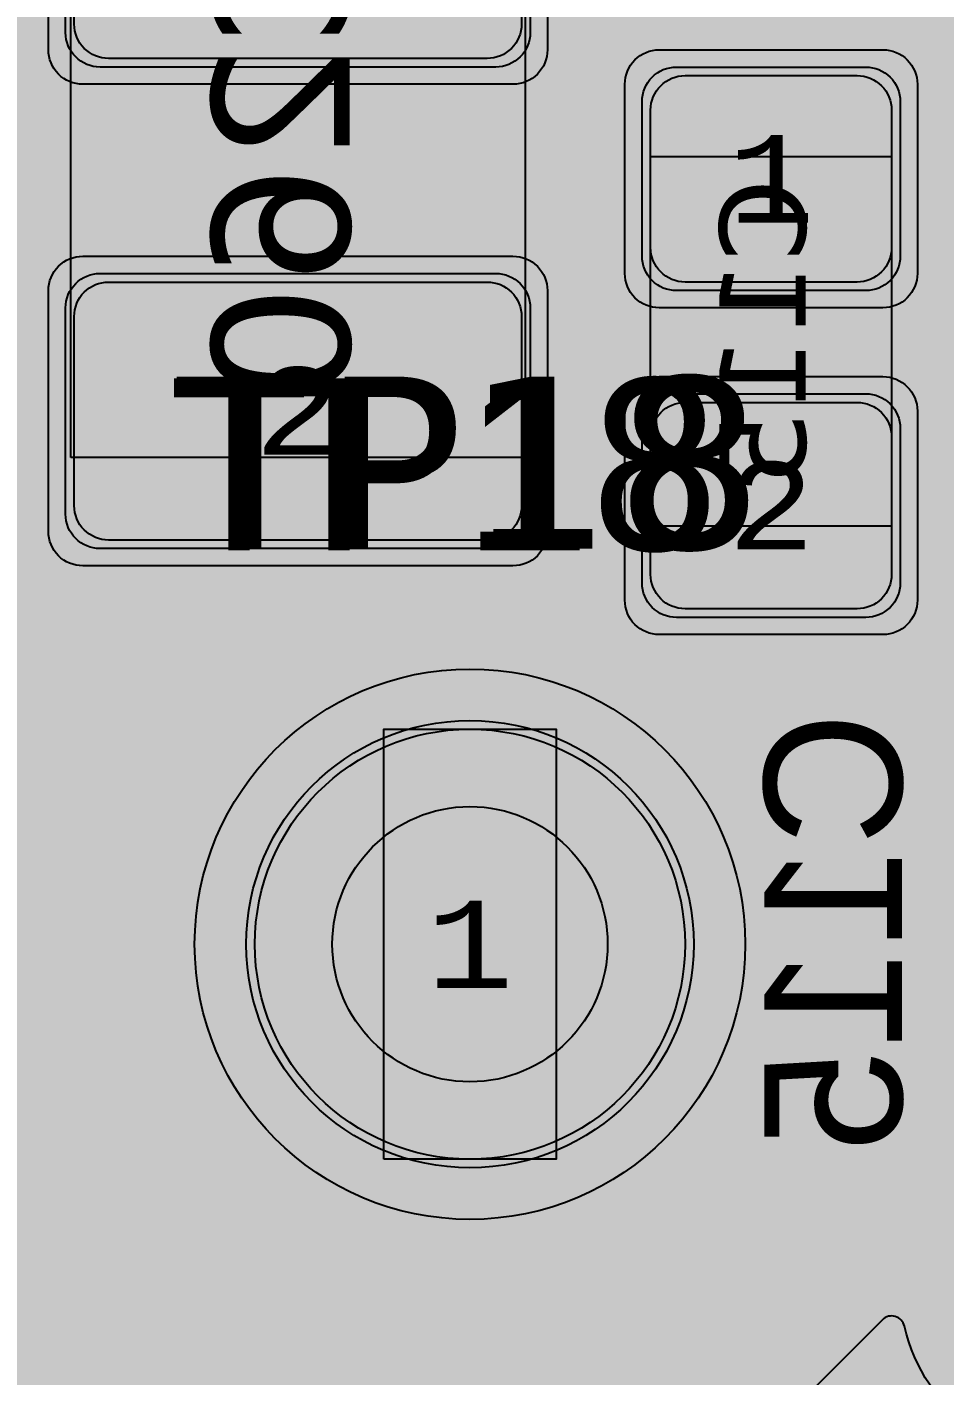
# Model space of a CAD drawing. Extents: x -28 to 199, y -61 to 255.
# Drawn here: x 74.68 to 80, y 230.25 to 238.08 of the extents above; entities that cross this region are included whole.
import ezdxf
from ezdxf.enums import TextEntityAlignment as Align

# ---------------------------------------------------------------- set-up
doc = ezdxf.new("R2010")
doc.units = 0
doc.header["$MEASUREMENT"] = 0
for name, color, linetype in [('ASSEMBLY_OUTLINES_BTM', 191, 'CONTINUOUS'), ('ASSEMBLY_OUTLINES_TOP', 102, 'CONTINUOUS'), ('ASSEMBLY_PART_NUMBERS_BTM', 191, 'CONTINUOUS'), ('ASSEMBLY_PART_NUMBERS_TOP', 102, 'CONTINUOUS'), ('ASSEMBLY_REF_DES_BTM', 191, 'CONTINUOUS'), ('ASSEMBLY_REF_DES_TOP', 102, 'CONTINUOUS'), ('DRILL_DRAWING', 21, 'CONTINUOUS'), ('GENERATED_SILKSCREEN_BTM', 255, 'CONTINUOUS'), ('GENERATED_SILKSCREEN_TOP', 140, 'CONTINUOUS'), ('PART_HOLES_LAYER_2', 30, 'CONTINUOUS'), ('PART_HOLES_LAYER_3', 30, 'CONTINUOUS'), ('PART_HOLES_LAYER_BOTTOM', 30, 'CONTINUOUS'), ('PART_HOLES_LAYER_TOP', 30, 'CONTINUOUS'), ('PART_PADS_LAYER_2', 230, 'CONTINUOUS'), ('PART_PADS_LAYER_3', 81, 'CONTINUOUS'), ('PART_PADS_LAYER_BOTTOM', 10, 'CONTINUOUS'), ('PART_PADS_LAYER_TOP', 150, 'CONTINUOUS'), ('PART_PADS_SMD_BTM', 10, 'CONTINUOUS'), ('PIN_NUMBERS_BTM', 8, 'CONTINUOUS'), ('PIN_NUMBERS_TOP', 8, 'CONTINUOUS'), ('PLACEMENT_OUTLINES_BTM', 222, 'CONTINUOUS'), ('PLACEMENT_OUTLINES_TOP', 130, 'CONTINUOUS'), ('PLANE_DATA_LAYER_TOP', 150, 'CONTINUOUS'), ('PLANE_SHAPES_LAYER_2', 230, 'CONTINUOUS'), ('PLANE_SHAPES_LAYER_3', 81, 'CONTINUOUS'), ('PLANE_SHAPES_LAYER_TOP', 150, 'CONTINUOUS'), ('SILKSCREEN_OUTLINES_BTM', 211, 'CONTINUOUS'), ('SILKSCREEN_OUTLINES_TOP', 150, 'CONTINUOUS'), ('SILKSCREEN_REF_DES_BTM', 211, 'CONTINUOUS'), ('SILKSCREEN_REF_DES_TOP', 150, 'CONTINUOUS'), ('SOLDERMASK_PADS_BTM', 12, 'CONTINUOUS'), ('SOLDERMASK_PADS_TOP', 180, 'CONTINUOUS'), ('SOLDERPASTE_PADS_BTM', 12, 'CONTINUOUS'), ('TRACES_LAYER_BOTTOM', 10, 'CONTINUOUS'), ('TRACES_LAYER_TOP', 150, 'CONTINUOUS')]:
    doc.layers.add(name, color=color, linetype=linetype)
doc.styles.add('COURIER_NEW', font='COUR.TTF')
doc.styles.add('VERDANA', font='verdana.TTF')
doc.styles.add('VERIBEST_GERBER_0', font='txt')

msp = doc.modelspace()

# ---------------------------------------------------------------- hatches: boundary and pattern name
at = {"layer": 'PART_HOLES_LAYER_2'}
h = msp.add_hatch(color=256, dxfattribs=at)
edge = h.paths.add_edge_path()
edge.add_arc((77.25, 232.75), 0.8, 0, 360)
at = {"layer": 'PART_HOLES_LAYER_3'}
h = msp.add_hatch(color=256, dxfattribs=at)
edge = h.paths.add_edge_path()
edge.add_arc((77.25, 232.75), 0.8, 0, 360)
at = {"layer": 'PART_HOLES_LAYER_BOTTOM'}
h = msp.add_hatch(color=256, dxfattribs=at)
edge = h.paths.add_edge_path()
edge.add_arc((77.25, 232.75), 0.8, 0, 360)
at = {"layer": 'PART_HOLES_LAYER_TOP'}
h = msp.add_hatch(color=256, dxfattribs=at)
edge = h.paths.add_edge_path()
edge.add_arc((77.25, 232.75), 0.8, 0, 360)
at = {"layer": 'PLANE_DATA_LAYER_TOP'}
h = msp.add_hatch(color=256, dxfattribs=at)
h.paths.add_polyline_path([(80, 232.365844, -0.1989099556854013), (79.977682, 232.311963), (76.210945, 228.545226, -0.1989133663345171), (76.157063, 228.522908), (59.914305, 228.522908, -0.198913366334503), (59.860423, 228.545226), (59.320177, 229.085472, 0.1989122151386104), (58.966624, 229.231919), (50.250273, 229.231919, 0.0837973501695308), (50.086168, 229.204221, -0.0837986131993937), (50.061158, 229.2), (49.753893, 229.2, -0.1385740107174436), (49.714013, 229.211269, 1.0804036103222296), (49.168413, 228.146495, -0.8191892513054791), (49.139002, 228), (48.689638, 228, -0.1756631756824748), (48.640808, 228.017701, 0.3625092994040223), (47.359192, 228.017701, -0.1756631756824748), (47.310362, 228), (47.000008, 228, 0.414213562373095), (47, 227.999992), (47, 225.568799, -0.1989099556854013), (46.977682, 225.514918), (45.792168, 224.329403, 0.1989122151386141), (45.645721, 223.97585), (45.645721, 222.741241, -0.7495331930101992), (45.505318, 222.700199, 3.4209104294883637), (45.505318, 221.299801, -0.7495331930101992), (45.645721, 221.258759), (45.645721, 216.903659, 0.1989122151386141), (45.792168, 216.550106), (46.977682, 215.364592, -0.1989099556853327), (47, 215.310711), (47, 208.3262, -0.414213562373095), (46.9238, 208.25), (40.250008, 208.25, 0.414213562373095), (40.25, 208.249992), (40.25, 207.509818, -0.1989099556853327), (40.227682, 207.455937), (39.293327, 206.521582, -0.1630063276675114), (39.250007, 206.5, 0.3431077501110799), (39.25, 206.499993, -0.163006327667525), (39.228418, 206.456673), (39.204184, 206.432439, 0.1989122151386036), (39.057737, 206.078886), (39.057737, 199.827847, -0.1989099556853499), (39.035419, 199.773966), (38.237431, 198.975978, -0.1989133663344342), (38.183549, 198.95366), (34.8262, 198.95366, -0.414213562373095), (34.75, 199.02986), (34.75, 206.499992, 0.414213562373095), (34.749992, 206.5), (34.317913, 206.5, -0.1960198588118564), (34.264635, 206.521722, 0.1960197135562124), (33.95, 206.65), (31.85, 206.65, 0.1960197135562153), (31.535365, 206.521722, -0.1960198588118564), (31.482087, 206.5), (30.017913, 206.5, -0.1960198588118564), (29.964635, 206.521722, 0.1960197135562153), (29.65, 206.65), (27.55, 206.65, 0.1960197135562138), (27.235365, 206.521722, -0.196019858811865), (27.182087, 206.5), (26.0762, 206.5, -0.414213562373095), (26, 206.5762), (26, 209.249992, 0.414213562373095), (25.999992, 209.25), (22.5762, 209.25, -0.414213562373095), (22.5, 209.3262), (22.5, 217.1738, -0.414213562373095), (22.5762, 217.25), (40.249992, 217.25, 0.414213562373095), (40.25, 217.250008), (40.25, 235.6738, -0.414213562373095), (40.3262, 235.75), (40.926501, 235.75, -0.3936083065980414), (41.00251, 235.679195, 0.9315311087574788), (42.99749, 235.679195, -0.3936083065980414), (43.073499, 235.75), (45.676501, 235.75, -0.3936083065980414), (45.75251, 235.679195, 0.9315311087574788), (47.74749, 235.679195, -0.3936083065980414), (47.823499, 235.75), (54.749992, 235.75, 0.414213562373095), (54.75, 235.750008), (54.75, 253.9238, -0.414213562373095), (54.8262, 254), (76.4238, 254, -0.414213562373095), (76.5, 253.9238), (76.5, 245.000008, 0.414213562373095), (76.500008, 245), (76.9238, 245, -0.414213562373095), (77, 244.9238), (77, 243.738669, -0.1989099556853327), (76.977682, 243.684788), (75.896687, 242.603793, -0.138572885290835), (75.860519, 242.583563, 0.3470511284967585), (75.4, 242.000001), (75.4, 241.999997, 0.8890740124386082), (76.583563, 241.860519, -0.1385728852907777), (76.603793, 241.896687), (77.853553, 243.146447, 0.1989122151386141), (78, 243.5), (78, 244.9238, -0.414213562373095), (78.0762, 245), (79.9238, 245, -0.414213562373095), (80, 244.9238)], flags=0)
h.paths.add_polyline_path([(43.11, 211.84, -0.9999999999999999), (45.709999999999994, 211.84, -0.9999999999999999)], flags=0)
h.paths.add_polyline_path([(43.11, 232.16, -0.9999999999999999), (45.709999999999994, 232.16, -0.9999999999999999)], flags=0)
h.paths.add_polyline_path([(70.36, 251.16, -0.9999999999999999), (72.96, 251.16, -0.9999999999999999)], flags=0)
h.paths.add_polyline_path([(75.85382, 232.201656, 1.5269321533254407), (77.798344, 234.14618, -0.3083936079367561), (77.75, 234.217106), (77.75, 236.85, 0.1989122151386141), (77.603553, 237.203553), (74.003793, 240.803313, -0.1385728852908702), (73.983563, 240.839481, 0.5290192293501887), (73.056188, 241.191725, -0.5447508126718748), (72.937635, 241.2401, 0.9111800432088785), (70.36, 241), (70.36, 240.999999, 0.7658860095707771), (72.783466, 240.345916, -0.5447523950639244), (72.911374, 240.351799, 0.1812054976169237), (73.260519, 240.116437, -0.1385728852908801), (73.296687, 240.096207), (76.727682, 236.665212, -0.1989099556853327), (76.75, 236.611331), (76.75, 234.217106, -0.3083936079367562), (76.701656, 234.14618, 0.2085264349626477), (75.85382, 233.298344, -0.30839360793669), (75.782894, 233.25), (73.57, 233.25, 0.1989122151386067), (73.216447, 233.103553), (72.190166, 232.077272, -0.292650029123305), (72.109912, 232.059663, 4.55738777888818), (72.879663, 231.289912, -0.0885792902101388), (72.874954, 231.316284), (72.874954, 231.316285, -0.1989099556854013), (72.897272, 231.370166), (73.754788, 232.227682, -0.1989133663345172), (73.80867, 232.25), (75.782894, 232.25, -0.30839360793669)], flags=0)
msp.add_hatch(color=256, dxfattribs=at).paths.add_polyline_path([(86.5, 245.410834, 0.6295033319639212), (86.376092, 245.470251, -0.6295044454666773), (84.75, 246.25), (84.75, 246.250001, -0.0552658350370278), (84.774286, 246.469049, 0.0552677899778323), (84.776137, 246.485741, 0.3911024463721499), (84.705992, 246.5617, -0.2337776404227083), (81.890244, 248.245151, 0.7480290918849526), (81.75, 248.203862), (81.75, 247.239242, 0.5383921361414343), (81.856207, 247.169199, -0.5383922999392079), (83.25, 246.25, -0.5383922999392079), (81.856207, 245.330801, 0.5383921361414342), (81.75, 245.260758), (81.75, 245.000008, -0.414213562373095), (81.749992, 245), (81.0762, 245, 0.414213562373095), (81, 244.9238), (81, 232.127175, -0.1509152546947623), (80.91291, 231.845209, 0.1509126536924128), (80.899638, 231.802238), (80.899638, 231.802237, 0.3535628507789125), (80.959848, 231.727734, -0.3535615999630159), (81.75, 230.75, -0.894550476884915), (79.774631, 230.529421, 0.5905640646136947), (79.646426, 230.566495), (77.210013, 228.130082, 0.1989099556853327), (77.187695, 228.076201), (77.187695, 228.0762, 0.414213562373095), (77.263895, 228), (79.687927, 228, 0.414213562373095), (79.764127, 228.0762), (79.764127, 228.076202, 0.0405672307519167), (79.763127, 228.088506, -0.0405733412202087), (79.75, 228.25, -0.9999999999999999), (81.75, 228.25, -0.0405733412202087), (81.736873, 228.088506, 0.0405672307519167), (81.735873, 228.076202), (81.735873, 228.0762, 0.414213562373095), (81.812073, 228), (86.4238, 228, 0.414213562373095), (86.5, 228.0762)], flags=0)
at = {"layer": 'PLANE_SHAPES_LAYER_2'}
h = msp.add_hatch(color=256, dxfattribs=at)
h.paths.add_polyline_path([(169.5, 129.25), (149.5, 129.25), (142.25, 122), (142.25, 90.5), (147.5, 90.5), (147.5, 80), (154, 80), (154, 69.25), (131.75, 69.25), (131.75, 73.25), (121.25, 73.25), (121.25, 81), (110.5, 81), (110.5, 125.75), (106.5, 125.75), (106.5, 128.75), (93.5, 128.75), (93.5, 120.25), (91.75, 120.25), (91.75, 121.5), (80, 121.5), (80, 118.25), (73.25, 118.25), (73.25, 124.5), (67.5, 124.5), (67.5, 128), (57.75, 128), (57.75, 120.25), (55.25, 120.25), (55.25, 121.5), (47.5, 121.5), (47.5, 119), (35, 119), (35, 134.75), (32.75, 134.75), (32.75, 159.75), (29.25, 159.75), (29.25, 175.25), (22.5, 175.25), (22.5, 195.25), (17.25, 195.25), (17.25, 198), (22.5, 198), (22.5, 216.5), (40.25, 216.5), (40.25, 235.5), (54.5, 235.5), (54.5, 254), (87.25, 254), (87.25, 236.25), (86.25, 236.25), (86.25, 228.75), (81, 228.75), (81, 218.75), (95.25, 218.75), (95.25, 194.5), (87, 194.5), (87, 172), (131.1, 172), (131.1, 208.75), (115.5, 208.75), (115.5, 213.75), (106.75, 213.75), (106.75, 218.75), (110.25, 222.25), (110.25, 226.25), (142.5, 226.25), (142.5, 221.5), (160.5, 221.5), (160.5, 240.75), (169.5, 240.75)])
h.paths.add_polyline_path([(35.5, 149.5), (41.75, 149.5), (41.75, 152), (39.25, 152), (39.25, 154), (37.75, 154), (37.75, 152), (35.5, 152)], flags=16)
h.paths.add_polyline_path([(37.5, 125.75), (37.5, 128.75), (42.75, 128.75), (42.75, 125.75)], flags=16)
h.paths.add_polyline_path([(52, 127.75), (52, 130.75), (54.25, 130.75), (54.25, 127.75)], flags=16)
h.paths.add_polyline_path([(50.75, 219.5), (50.75, 226.5), (71.75, 226.5), (71.75, 219.5)], flags=16)
h.paths.add_polyline_path([(66.5, 150.75), (66.5, 177.5), (72.25, 177.5), (72.25, 150.75)], flags=16)
h.paths.add_polyline_path([(47.25, 185.25), (73, 185.25), (73, 188.25), (70.25, 188.25), (70.25, 191), (47.25, 191)], flags=16)
h.paths.add_polyline_path([(84.5, 208), (84.5, 212.75), (85, 212.75), (85, 208)], flags=16)
h.paths.add_polyline_path([(61.5, 137.25), (87.75, 137.25), (87.75, 140.5), (84.75, 140.5), (84.75, 143), (61.5, 143)], flags=16)
h.paths.add_polyline_path([(88.75, 127), (88.75, 130), (91, 130), (91, 127)], flags=16)
h.paths.add_polyline_path([(85.5, 130.25), (85.5, 132.5), (91, 132.5), (91, 130.25)], flags=16)
h.paths.add_polyline_path([(108.75, 142.25), (135.75, 142.25), (135.75, 145.75), (132.25, 145.75), (132.25, 149), (108.75, 149)], flags=16)
h.paths.add_polyline_path([(114.25, 126.75), (140.75, 126.75), (140.75, 129.75), (137.25, 129.75), (137.25, 133), (114.25, 133)], flags=16)
h.paths.add_polyline_path([(155.25, 180.25), (166.25, 180.25), (166.25, 186.25), (152.25, 186.25), (152.25, 183), (155.25, 183)], flags=16)
at = {"layer": 'PLANE_SHAPES_LAYER_3'}
h = msp.add_hatch(color=256, dxfattribs=at)
h.paths.add_polyline_path([(169.5, 129.25), (149.5, 129.25), (142.25, 122), (142.25, 90.5), (147.5, 90.5), (147.5, 80), (154, 80), (154, 69.25), (131.75, 69.25), (131.75, 73.25), (121.25, 73.25), (121.25, 81), (110.5, 81), (110.5, 125.75), (106.5, 125.75), (106.5, 128.75), (93.5, 128.75), (93.5, 120.25), (91.75, 120.25), (91.75, 121.5), (80, 121.5), (80, 118.25), (73.25, 118.25), (73.25, 124.5), (67.5, 124.5), (67.5, 127.75), (58.25, 127.75), (58.25, 130.25), (88.75, 130.25), (88.75, 127), (91, 127), (91, 132.5), (55, 132.5), (55, 131.25), (52, 131.25), (52, 127.75), (55, 127.75), (55, 127.25), (57.75, 127.25), (57.75, 120.25), (55.25, 120.25), (55.25, 121.5), (47.5, 121.5), (47.5, 119), (35, 119), (35, 134.75), (32.75, 134.75), (32.75, 159.75), (29.25, 159.75), (29.25, 175.25), (22.5, 175.25), (22.5, 195.25), (17.25, 195.25), (17.25, 198), (22.5, 198), (22.5, 216.5), (40.25, 216.5), (40.25, 235.5), (54.5, 235.5), (54.5, 254), (87.25, 254), (87.25, 236.25), (86.25, 236.25), (86.25, 228.75), (81, 228.75), (81, 218.75), (95.25, 218.75), (95.25, 194.5), (87, 194.5), (87, 172), (131.1, 172), (131.1, 208.75), (115.5, 208.75), (115.5, 213.75), (106.75, 213.75), (106.75, 218.75), (110.25, 222.25), (110.25, 226.25), (142.5, 226.25), (142.5, 221.5), (160.5, 221.5), (160.5, 240.75), (169.5, 240.75)])
h.paths.add_polyline_path([(35.5, 149.5), (41.75, 149.5), (41.75, 152), (39.25, 152), (39.25, 154), (37.75, 154), (37.75, 152), (35.5, 152)], flags=16)
h.paths.add_polyline_path([(37.5, 125.75), (37.5, 128.75), (42.75, 128.75), (42.75, 125.75)], flags=16)
h.paths.add_polyline_path([(50.75, 219.5), (50.75, 226.5), (71.75, 226.5), (71.75, 219.5)], flags=16)
h.paths.add_polyline_path([(66.5, 150.75), (66.5, 177.5), (72.25, 177.5), (72.25, 150.75)], flags=16)
h.paths.add_polyline_path([(47.25, 185.25), (73, 185.25), (73, 188.25), (70.25, 188.25), (70.25, 191), (47.25, 191)], flags=16)
h.paths.add_polyline_path([(84.5, 208), (84.5, 212.75), (85, 212.75), (85, 208)], flags=16)
h.paths.add_polyline_path([(61.5, 137.25), (87.75, 137.25), (87.75, 140.5), (84.75, 140.5), (84.75, 143), (61.5, 143)], flags=16)
h.paths.add_polyline_path([(108.75, 142.25), (135.75, 142.25), (135.75, 145.75), (132.25, 145.75), (132.25, 149), (108.75, 149)], flags=16)
h.paths.add_polyline_path([(114.25, 126.75), (140.75, 126.75), (140.75, 129.75), (137.25, 129.75), (137.25, 133), (114.25, 133)], flags=16)
h.paths.add_polyline_path([(155.25, 180.25), (166.25, 180.25), (166.25, 186.25), (152.25, 186.25), (152.25, 183), (155.25, 183)], flags=16)

# ---------------------------------------------------------------- linework, layer by layer
at = {"layer": 'ASSEMBLY_OUTLINES_BTM'}
for points in [[(74.93, 235.58), (74.93, 238.93), (77.57, 238.93), (77.57, 235.58)], [(78.3, 235.18), (78.3, 237.33), (79.7, 237.33), (79.7, 235.18)]]:
    msp.add_lwpolyline(points, close=True, dxfattribs=at)
at = {"layer": 'ASSEMBLY_OUTLINES_TOP'}
msp.add_lwpolyline([(76.75, 231.5), (76.75, 234), (77.75, 234), (77.75, 231.5)], close=True, dxfattribs=at)
msp.add_circle((77.25, 232.75), 1.6, dxfattribs=at)
at = {"layer": 'GENERATED_SILKSCREEN_BTM', "const_width": 0.15}
for points in [[(74.930005, 236.666164, 1.1642e-05), (74.929995, 236.666156), (74.929995, 237.833844, 1.1642e-05), (74.930005, 237.833836), (74.930005, 236.666164)], [(77.570005, 236.666156, 1.1642e-05), (77.569995, 236.666164), (77.569995, 237.833836, 1.1642e-05), (77.570005, 237.833844), (77.570005, 236.666156)], [(78.300005, 235.980492, 1.10969e-05), (78.299995, 235.980485), (78.299995, 236.519515, 1.10969e-05), (78.300005, 236.519508), (78.300005, 235.980492)], [(79.700005, 235.980485, 1.10969e-05), (79.699995, 235.980492), (79.699995, 236.519508, 1.10969e-05), (79.700005, 236.519515), (79.700005, 235.980485)]]:
    msp.add_lwpolyline(points, format="xyb", dxfattribs=at)
for points in [[(79.7536, 233.8504), (79.644, 233.9848), (79.6416, 233.9888), (79.6384, 233.9896), (79.6352, 233.9912), (79.6312, 233.992), (79.0824, 233.992), (79.0784, 233.9912), (79.0752, 233.9896), (79.0736, 233.988), (79.072, 233.9872), (79.0696, 233.9848), (78.96, 233.8504), (78.9592, 233.848), (78.9584, 233.8456), (78.9576, 233.8448), (78.9568, 233.8416), (78.9568, 233.572), (78.9576, 233.568), (78.9584, 233.5664), (78.9592, 233.564), (78.96, 233.5616), (79.0696, 233.4264), (79.0736, 233.4232), (79.08, 233.4216), (79.084, 233.4224), (79.0888, 233.424), (79.092, 233.4264), (79.0952, 233.4304), (79.0976, 233.4344), (79.0984, 233.4384), (79.0984, 233.4424), (79.096, 233.4456), (78.9896, 233.5776), (78.9896, 233.836), (79.0904, 233.9592), (79.6232, 233.9592), (79.724, 233.836), (79.724, 233.5776), (79.6176, 233.4456), (79.616, 233.4424), (79.6152, 233.4384), (79.616, 233.4344), (79.6184, 233.4304), (79.6216, 233.4264), (79.6256, 233.424), (79.6296, 233.4224), (79.6352, 233.4216), (79.64, 233.4232), (79.644, 233.4264), (79.7536, 233.5616), (79.7552, 233.5648), (79.756, 233.5656), (79.756, 233.568), (79.7568, 233.5688), (79.7568, 233.5696), (79.7568, 233.572), (79.7568, 233.8416), (79.756, 233.8448), (79.7552, 233.848), (79.7536, 233.8504)], [(79.724, 233.1224), (79.7256, 233.1288), (79.7288, 233.132), (79.7344, 233.1344), (79.7408, 233.1352), (79.7464, 233.1344), (79.752, 233.132), (79.756, 233.1288), (79.7568, 233.1224), (79.7568, 232.8104), (79.756, 232.8048), (79.752, 232.8), (79.7464, 232.7976), (79.7408, 232.7968), (79.7344, 232.7976), (79.7288, 232.8), (79.7256, 232.8048), (79.724, 232.8104), (79.724, 232.9512), (78.9728, 232.9512), (78.9672, 232.952), (78.9632, 232.9544), (78.9608, 232.9584), (78.96, 232.964), (78.9592, 232.968), (78.9592, 232.972), (78.9608, 232.9752), (78.964, 232.9784), (79.1832, 233.1344), (79.1888, 233.1368), (79.1944, 233.1368), (79.1992, 233.1344), (79.2032, 233.1304), (79.2064, 233.1256), (79.208, 233.12), (79.208, 233.1168), (79.2064, 233.1144), (79.2048, 233.112), (79.2024, 233.1104), (79.0232, 232.9824), (79.724, 232.9824), (79.724, 233.1224)], [(79.724, 232.3944), (79.7256, 232.4008), (79.7288, 232.404), (79.7344, 232.4064), (79.7408, 232.4072), (79.7464, 232.4064), (79.752, 232.404), (79.756, 232.4008), (79.7568, 232.3944), (79.7568, 232.0824), (79.756, 232.0768), (79.752, 232.072), (79.7464, 232.0696), (79.7408, 232.0688), (79.7344, 232.0696), (79.7288, 232.072), (79.7256, 232.0768), (79.724, 232.0824), (79.724, 232.2232), (78.9728, 232.2232), (78.9672, 232.224), (78.9632, 232.2264), (78.9608, 232.2304), (78.96, 232.236), (78.9592, 232.24), (78.9592, 232.244), (78.9608, 232.2472), (78.964, 232.2504), (79.1832, 232.4064), (79.1888, 232.4088), (79.1944, 232.4088), (79.1992, 232.4064), (79.2032, 232.4024), (79.2064, 232.3976), (79.208, 232.392), (79.208, 232.3888), (79.2064, 232.3864), (79.2048, 232.384), (79.2024, 232.3824), (79.0232, 232.2544), (79.724, 232.2544), (79.724, 232.3944)], [(79.232, 231.6312), (79.2328, 231.6344), (79.2336, 231.6368), (79.2352, 231.64), (79.3232, 231.7488), (78.9896, 231.7488), (78.9896, 231.2264), (78.988, 231.2208), (78.9848, 231.216), (78.9792, 231.2136), (78.9736, 231.2128), (78.9672, 231.2136), (78.9616, 231.216), (78.9584, 231.2208), (78.9568, 231.2264), (78.9568, 231.7664), (78.9584, 231.772), (78.9624, 231.776), (78.9672, 231.7808), (78.9728, 231.7824), (79.3576, 231.7824), (79.3632, 231.7816), (79.3672, 231.7792), (79.3696, 231.776), (79.3712, 231.7704), (79.3728, 231.7664), (79.3736, 231.7632), (79.3728, 231.7592), (79.3704, 231.756), (79.264, 231.6256), (79.264, 231.3672), (79.3656, 231.2424), (79.6232, 231.2424), (79.7232, 231.3672), (79.7232, 231.6256), (79.6176, 231.756), (79.6152, 231.7616), (79.6152, 231.7664), (79.6184, 231.7712), (79.6224, 231.776), (79.628, 231.7792), (79.6336, 231.78), (79.6368, 231.78), (79.6392, 231.7792), (79.6432, 231.7752), (79.7536, 231.64), (79.7552, 231.6376), (79.7552, 231.6344), (79.7568, 231.6312), (79.7568, 231.3616), (79.7568, 231.3592), (79.756, 231.3584), (79.756, 231.3576), (79.7552, 231.356), (79.7552, 231.3544), (79.7536, 231.3512), (79.6432, 231.216), (79.6408, 231.2136), (79.6392, 231.2128), (79.6344, 231.2112), (79.6312, 231.2104), (79.3576, 231.2104), (79.3544, 231.2112), (79.3496, 231.2128), (79.348, 231.2128), (79.3472, 231.2136), (79.3456, 231.2152), (79.344, 231.216), (79.2352, 231.3512), (79.2336, 231.3552), (79.2328, 231.3576), (79.232, 231.3616), (79.232, 231.6312)]]:
    msp.add_lwpolyline(points, dxfattribs=at)
at = {"layer": 'GENERATED_SILKSCREEN_TOP', "const_width": 0.15}
for points in [[(77.669, 235.064), (77.661, 235.062), (77.657, 235.058), (77.654, 235.051), (77.653, 235.043), (77.654, 235.036), (77.657, 235.029), (77.661, 235.024), (77.669, 235.023), (78.059, 235.023), (78.066, 235.024), (78.072, 235.029), (78.075, 235.036), (78.076, 235.043), (78.075, 235.051), (78.072, 235.058), (78.066, 235.062), (78.059, 235.064), (77.883, 235.064), (77.883, 236.003), (77.882, 236.01), (77.879, 236.015), (77.874, 236.018), (77.867, 236.019), (77.862, 236.02), (77.857, 236.02), (77.853, 236.018), (77.849, 236.014), (77.654, 235.74), (77.651, 235.733), (77.651, 235.726), (77.654, 235.72), (77.659, 235.715), (77.665, 235.711), (77.672, 235.709), (77.676, 235.709), (77.679, 235.71), (77.684, 235.716), (77.844, 235.94), (77.844, 235.064), (77.669, 235.064)], [(75.972, 235.043), (75.973, 235.036), (75.978, 235.03), (75.985, 235.027), (75.992, 235.026), (75.999, 235.027), (76.005, 235.03), (76.01, 235.036), (76.012, 235.043), (76.012, 235.982), (76.329, 235.982), (76.336, 235.984), (76.342, 235.988), (76.345, 235.995), (76.346, 236.002), (76.345, 236.01), (76.342, 236.017), (76.336, 236.022), (76.329, 236.023), (75.654, 236.023), (75.647, 236.022), (75.642, 236.017), (75.638, 236.01), (75.637, 236.002), (75.638, 235.995), (75.642, 235.988), (75.647, 235.984), (75.654, 235.982), (75.972, 235.982), (75.972, 235.043)], [(77.288, 235.643), (77.291, 235.645), (77.292, 235.65), (77.295, 235.655), (77.295, 235.66), (77.295, 235.866), (77.295, 235.871), (77.292, 235.874), (77.292, 235.877), (77.291, 235.878), (77.29, 235.879), (77.288, 235.881), (77.118, 236.019), (77.113, 236.021), (77.109, 236.022), (77.105, 236.023), (76.601, 236.023), (76.592, 236.021), (76.586, 236.016), (76.581, 236.01), (76.579, 236.003), (76.579, 235.043), (76.581, 235.035), (76.586, 235.03), (76.592, 235.027), (76.599, 235.026), (76.607, 235.027), (76.614, 235.03), (76.619, 235.035), (76.621, 235.043), (76.621, 235.503), (77.105, 235.503), (77.112, 235.504), (77.115, 235.505), (77.116, 235.505), (77.118, 235.506), (77.288, 235.643)], [(79.106, 235.654), (79.074, 235.558), (79.106, 235.462), (79.106, 235.459), (79.107, 235.455), (79.107, 235.146), (79.107, 235.143), (79.106, 235.14), (79.105, 235.136), (79.101, 235.132), (79.001, 235.029), (78.997, 235.025), (78.991, 235.024), (78.987, 235.023), (78.62, 235.023), (78.617, 235.023), (78.614, 235.024), (78.61, 235.025), (78.606, 235.029), (78.506, 235.132), (78.502, 235.136), (78.5, 235.14), (78.5, 235.146), (78.5, 235.455), (78.5, 235.459), (78.5, 235.461), (78.501, 235.462), (78.533, 235.558), (78.501, 235.654), (78.5, 235.655), (78.5, 235.661), (78.5, 235.901), (78.5, 235.905), (78.502, 235.91), (78.506, 235.915), (78.606, 236.018), (78.61, 236.021), (78.614, 236.022), (78.617, 236.023), (78.62, 236.023), (78.987, 236.023), (78.991, 236.022), (78.997, 236.021), (79.001, 236.018), (79.101, 235.915), (79.105, 235.909), (79.106, 235.905), (79.107, 235.901), (79.107, 235.661), (79.107, 235.657), (79.106, 235.655), (79.106, 235.654)], [(76.621, 235.982), (77.099, 235.982), (77.255, 235.856), (77.255, 235.67), (77.099, 235.543), (76.621, 235.543), (76.621, 235.982)], [(78.54, 235.89), (78.54, 235.663), (78.567, 235.577), (79.038, 235.577), (79.067, 235.663), (79.067, 235.89), (78.978, 235.982), (78.63, 235.982), (78.54, 235.89)], [(78.54, 235.451), (78.54, 235.155), (78.63, 235.064), (78.978, 235.064), (79.067, 235.155), (79.067, 235.451), (79.038, 235.537), (78.567, 235.537), (78.54, 235.451)]]:
    msp.add_lwpolyline(points, dxfattribs=at)
msp.add_lwpolyline([(75.65, 232.75, -1), (78.85, 232.75, -1)], format="xyb", close=True, dxfattribs=at)
at = {"layer": 'PART_HOLES_LAYER_2'}
msp.add_circle((77.25, 232.75), 0.8, dxfattribs=at)
at = {"layer": 'PART_HOLES_LAYER_3'}
msp.add_circle((77.25, 232.75), 0.8, dxfattribs=at)
at = {"layer": 'PART_HOLES_LAYER_BOTTOM'}
msp.add_circle((77.25, 232.75), 0.8, dxfattribs=at)
at = {"layer": 'PART_HOLES_LAYER_TOP'}
msp.add_circle((77.25, 232.75), 0.8, dxfattribs=at)
at = {"layer": 'PART_PADS_LAYER_2'}
msp.add_circle((77.25, 232.75), 1.25, dxfattribs=at)
at = {"layer": 'PART_PADS_LAYER_3'}
msp.add_circle((77.25, 232.75), 1.25, dxfattribs=at)
at = {"layer": 'PART_PADS_LAYER_BOTTOM'}
msp.add_circle((77.25, 232.75), 1.25, dxfattribs=at)
at = {"layer": 'PART_PADS_LAYER_TOP'}
msp.add_circle((77.25, 232.75), 1.25, dxfattribs=at)
at = {"layer": 'PART_PADS_SMD_BTM'}
for points in [[(77.6, 238.05, -0.4142135624), (77.4, 237.85), (75.1, 237.85, -0.4142135624), (74.9, 238.05), (74.9, 239.25, -0.4142135624), (75.1, 239.45), (77.4, 239.45, -0.4142135624), (77.6, 239.25)], [(79.75, 236.75, -0.4142135624), (79.55, 236.55), (78.45, 236.55, -0.4142135624), (78.25, 236.75), (78.25, 237.65, -0.4142135624), (78.45, 237.85), (79.55, 237.85, -0.4142135624), (79.75, 237.65)], [(77.6, 235.25, -0.4142135624), (77.4, 235.05), (75.1, 235.05, -0.4142135624), (74.9, 235.25), (74.9, 236.45, -0.4142135624), (75.1, 236.65), (77.4, 236.65, -0.4142135624), (77.6, 236.45)], [(79.75, 234.85, -0.4142135624), (79.55, 234.65), (78.45, 234.65, -0.4142135624), (78.25, 234.85), (78.25, 235.75, -0.4142135624), (78.45, 235.95), (79.55, 235.95, -0.4142135624), (79.75, 235.75)]]:
    msp.add_lwpolyline(points, format="xyb", close=True, dxfattribs=at)
at = {"layer": 'PLACEMENT_OUTLINES_BTM'}
for points in [[(74.93, 235.58), (74.93, 238.93), (77.57, 238.93), (77.57, 235.58)], [(78.3, 235.18), (78.3, 237.33), (79.7, 237.33), (79.7, 235.18)]]:
    msp.add_lwpolyline(points, close=True, dxfattribs=at)
at = {"layer": 'PLACEMENT_OUTLINES_TOP'}
msp.add_circle((77.25, 232.75), 1.6, dxfattribs=at)
at = {"layer": 'PLANE_DATA_LAYER_TOP'}
msp.add_lwpolyline([(81, 244.9238), (81, 232.127175, -0.1509152547), (80.91291, 231.845209, 0.1509126537), (80.899638, 231.802238), (80.899638, 231.802237, 0.3535628508), (80.959848, 231.727734, -0.3535616), (81.75, 230.75, -0.8945504769), (79.774631, 230.529421, 0.5905640646), (79.646426, 230.566495), (77.210013, 228.130082, 0.1989099557)], format="xyb", dxfattribs=at)
at = {"layer": 'PLANE_SHAPES_LAYER_TOP'}
msp.add_solid([(68.75, 229.75), (81.75, 229.75), (68.75, 242.5), (81.75, 242.5)], dxfattribs=at)
at = {"layer": 'SILKSCREEN_OUTLINES_BTM'}
for points in [[(74.93, 235.58), (74.93, 238.93), (77.57, 238.93), (77.57, 235.58)], [(78.3, 235.18), (78.3, 237.33), (79.7, 237.33), (79.7, 235.18)]]:
    msp.add_lwpolyline(points, close=True, dxfattribs=at)
at = {"layer": 'SILKSCREEN_OUTLINES_TOP'}
msp.add_circle((77.25, 232.75), 1.6, dxfattribs=at)
at = {"layer": 'SOLDERMASK_PADS_BTM'}
for points in [[(77.7, 237.95, -0.4142135624), (77.5, 237.75), (75, 237.75, -0.4142135624), (74.8, 237.95), (74.8, 239.35, -0.4142135624), (75, 239.55), (77.5, 239.55, -0.4142135624), (77.7, 239.35)], [(79.85, 236.65, -0.4142135624), (79.65, 236.45), (78.35, 236.45, -0.4142135624), (78.15, 236.65), (78.15, 237.75, -0.4142135624), (78.35, 237.95), (79.65, 237.95, -0.4142135624), (79.85, 237.75)], [(77.7, 235.15, -0.4142135624), (77.5, 234.95), (75, 234.95, -0.4142135624), (74.8, 235.15), (74.8, 236.55, -0.4142135624), (75, 236.75), (77.5, 236.75, -0.4142135624), (77.7, 236.55)], [(79.85, 234.75, -0.4142135624), (79.65, 234.55), (78.35, 234.55, -0.4142135624), (78.15, 234.75), (78.15, 235.85, -0.4142135624), (78.35, 236.05), (79.65, 236.05, -0.4142135624), (79.85, 235.85)]]:
    msp.add_lwpolyline(points, format="xyb", close=True, dxfattribs=at)
msp.add_circle((77.25, 232.75), 1.3, dxfattribs=at)
at = {"layer": 'SOLDERMASK_PADS_TOP'}
msp.add_circle((77.25, 232.75), 1.3, dxfattribs=at)
at = {"layer": 'SOLDERPASTE_PADS_BTM'}
for points in [[(77.55, 238.1, -0.4142135624), (77.35, 237.9), (75.15, 237.9, -0.4142135624), (74.95, 238.1), (74.95, 239.2, -0.4142135624), (75.15, 239.4), (77.35, 239.4, -0.4142135624), (77.55, 239.2)], [(79.7, 236.8, -0.4142135624), (79.5, 236.6), (78.5, 236.6, -0.4142135624), (78.3, 236.8), (78.3, 237.6, -0.4142135624), (78.5, 237.8), (79.5, 237.8, -0.4142135624), (79.7, 237.6)], [(77.55, 235.3, -0.4142135624), (77.35, 235.1), (75.15, 235.1, -0.4142135624), (74.95, 235.3), (74.95, 236.4, -0.4142135624), (75.15, 236.6), (77.35, 236.6, -0.4142135624), (77.55, 236.4)], [(79.7, 234.9, -0.4142135624), (79.5, 234.7), (78.5, 234.7, -0.4142135624), (78.3, 234.9), (78.3, 235.7, -0.4142135624), (78.5, 235.9), (79.5, 235.9, -0.4142135624), (79.7, 235.7)]]:
    msp.add_lwpolyline(points, format="xyb", close=True, dxfattribs=at)
at = {"layer": 'TRACES_LAYER_BOTTOM', "const_width": 0.5}
for points in [[(79, 237.2), (79, 238.15), (78.6, 238.55), (78.6, 239.300592)], [(72.75, 235.85), (72.75, 234.115944), (74.115944, 232.75), (77.25, 232.75)], [(76.25, 235.85), (76.797376, 235.85), (76.797376, 234.65), (77.25, 234.197376), (77.25, 232.75)], [(77.25, 232.75), (78.408706, 232.75), (79, 233.341294), (79, 235.3)], [(78.2, 215.3), (78.2, 227.010052), (71.925769, 233.284283), (70.59486, 233.284283)]]:
    msp.add_lwpolyline(points, dxfattribs=at)
at = {"layer": 'TRACES_LAYER_TOP', "const_width": 0.5}
for points in [[(49.4, 228.7), (50.218354, 228.7), (50.250273, 228.731919), (58.966624, 228.731919), (59.675635, 228.022908), (76.395733, 228.022908), (80.5, 232.127175), (80.5, 246.4)], [(73.4, 240.7), (77.25, 236.85), (77.25, 232.75)], [(71.66, 230.84), (73.57, 232.75), (77.25, 232.75)]]:
    msp.add_lwpolyline(points, dxfattribs=at)

# ---------------------------------------------------------------- texts
at = {"layer": 'ASSEMBLY_PART_NUMBERS_BTM', "style": 'VERIBEST_GERBER_0', "text_generation_flag": 2}
for s, p in [('CL10B104KB8SFNC', (78.21, 240.75)), ('GRM32DR71E106KA12L', (78.79, 237.25))]:
    msp.add_text(s, height=2.032, rotation=90, dxfattribs=at).set_placement(p, align=Align.TOP_LEFT)
for s, p in [('CL21B225KOFNNNE', (83.75, 239.96)), ('GRM32DR71E106KA12L', (84.25, 237.21)), ('DCP020505U', (91.25, 233.54))]:
    msp.add_text(s, height=2.032, dxfattribs=at).set_placement(p, align=Align.TOP_LEFT)
at = {"layer": 'ASSEMBLY_PART_NUMBERS_TOP', "style": 'VERIBEST_GERBER_0'}
for s, p in [('APT2012CGCK', (80.29, 251.5)), ('ERJ-3EKF6200V', (74.96, 247.25))]:
    msp.add_text(s, height=2.032, rotation=270, dxfattribs=at).set_placement(p, align=Align.TOP_LEFT)
msp.add_text('PDQ10-Q24-S5-D', height=2.032, dxfattribs=at).set_placement((61.5, 238.46), align=Align.TOP_LEFT)
at = {"layer": 'ASSEMBLY_REF_DES_BTM', "style": 'VERDANA', "text_generation_flag": 2}
for s, height, p in [('C260', 0.8, (75.75, 238.75)), ('C115', 0.5, (78.7, 237.2))]:
    msp.add_text(s, height=height, rotation=90, dxfattribs=at).set_placement(p, align=Align.TOP_LEFT)
at = {"layer": 'ASSEMBLY_REF_DES_TOP', "style": 'VERDANA'}
msp.add_text('TP18', height=1, dxfattribs=at).set_placement((75.55, 236.05), align=Align.TOP_LEFT)
at = {"layer": 'DRILL_DRAWING', "style": 'VERIBEST_GERBER_0'}
for s, p in [('K', (77.25, 232.75)), ('T', (80.75, 230.75))]:
    msp.add_text(s, height=2, dxfattribs=at).set_placement(p, align=Align.MIDDLE_CENTER)
at = {"layer": 'PIN_NUMBERS_BTM', "style": 'COURIER_NEW'}
for s, p in [('1', (79, 237.2)), ('2', (76.25, 235.85)), ('2', (79, 235.3)), ('1', (77.25, 232.75))]:
    msp.add_text(s, height=0.508, dxfattribs=at).set_placement(p, align=Align.MIDDLE_CENTER)
at = {"layer": 'PIN_NUMBERS_TOP', "style": 'COURIER_NEW'}
for s, p in [('1', (79, 237.2)), ('2', (76.25, 235.85)), ('2', (79, 235.3)), ('1', (77.25, 232.75))]:
    msp.add_text(s, height=0.508, dxfattribs=at).set_placement(p, align=Align.MIDDLE_CENTER)
at = {"layer": 'SILKSCREEN_REF_DES_BTM', "style": 'VERIBEST_GERBER_0', "text_generation_flag": 2}
msp.add_text('C115', height=0.8, rotation=90, dxfattribs=at).set_placement((78.96, 234.1), align=Align.TOP_LEFT)
at = {"layer": 'SILKSCREEN_REF_DES_TOP', "style": 'VERIBEST_GERBER_0'}
msp.add_text('TP18', height=1, dxfattribs=at).set_placement((75.5, 236.04), align=Align.TOP_LEFT)

doc.saveas('drawing.dxf')
